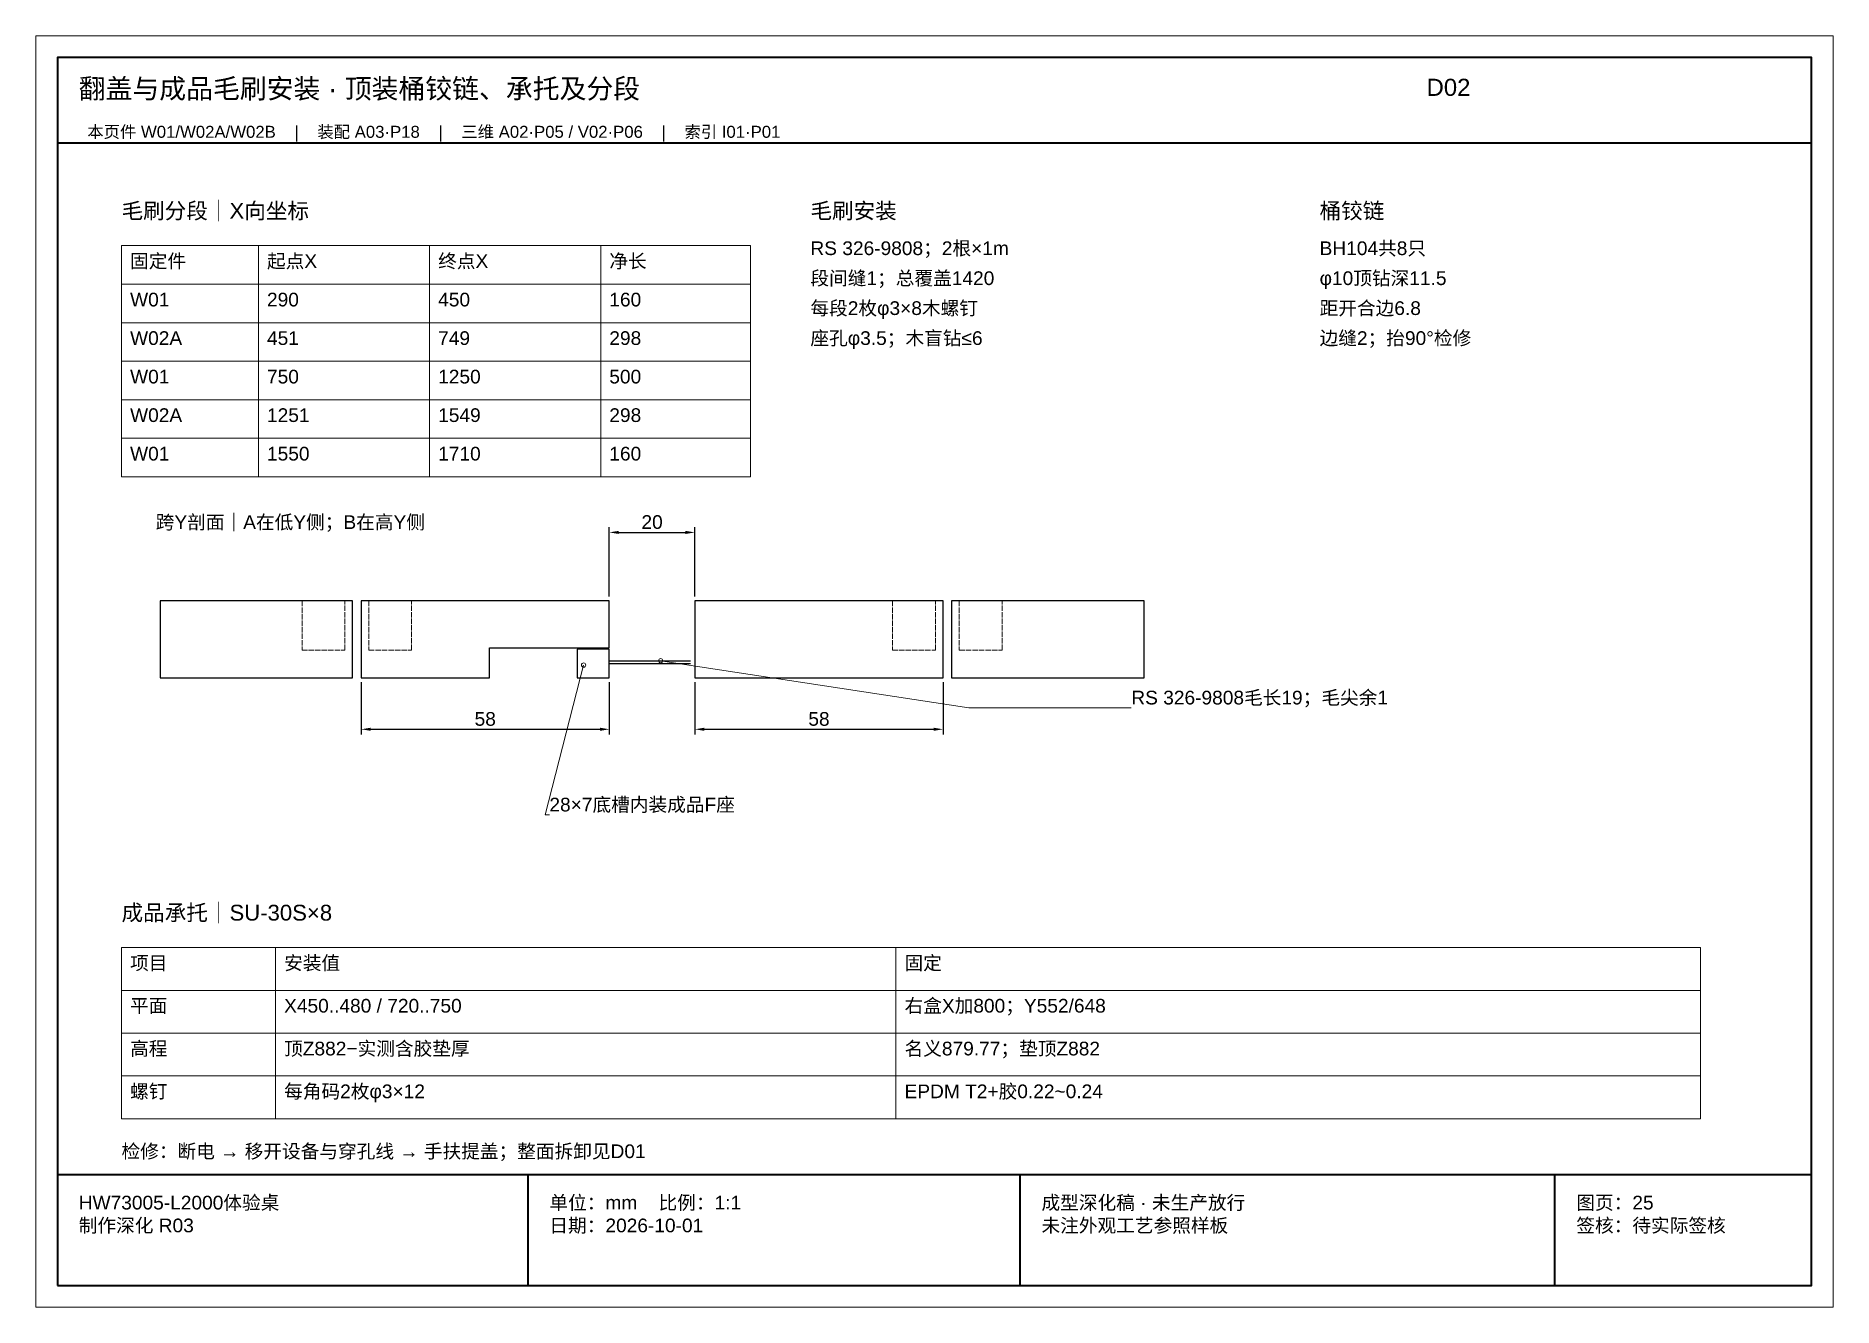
# Paper-space layout 'D02' of a CAD drawing. Header units: millimetres. Extents: x 0 to 420, y 0 to 297.
# The model-space entities are those that its viewports show. They can reach past a viewport. Long polylines and large blocks are cut down to what shows.
import ezdxf

# ---------------------------------------------------------------- set-up
doc = ezdxf.new("R2010")
doc.units = ezdxf.units.MM
doc.linetypes.add('DASHED', pattern=[1.524, 1.27, -0.254])
for name, color, linetype, lineweight in [('DIM', 7, 'Continuous', 13), ('FRAME', 7, 'Continuous', 35), ('HIDDEN', 8, 'DASHED', 13), ('NOTE', 7, 'Continuous', 18), ('OUTLINE', 7, 'Continuous', 25)]:
    doc.layers.add(name, color=color, linetype=linetype, lineweight=lineweight)
doc.styles.add('CN', font='Arial Unicode.ttf')
doc.dimstyles.new('D1_A3', dxfattribs={"dimtxt": 3.2, "dimasz": 2.2, "dimexe": 1.2, "dimexo": 1, "dimgap": 0.8, "dimtad": 1, "dimdsep": 46, "dimtxsty": 'CN', "dimcen": 2.5, "dimclrd": 7, "dimclre": 7, "dimclrt": 7, "dimazin": 3, "dimtfac": 1, "dimtmove": 0, "dimatfit": 3})

msp = doc.modelspace()

# ---------------------------------------------------------------- linework, layer by layer
at = {"layer": 'DIM'}
for points in [[(108020, 239), (108052, 239), (108052, 248), (108020, 248)], [(108052, 239), (108092, 239), (108092, 248), (108052, 248)], [(108092, 239), (108132, 239), (108132, 248), (108092, 248)], [(108132, 239), (108167, 239), (108167, 248), (108132, 248)], [(108020, 230), (108052, 230), (108052, 239), (108020, 239)], [(108052, 230), (108092, 230), (108092, 239), (108052, 239)], [(108092, 230), (108132, 230), (108132, 239), (108092, 239)], [(108132, 230), (108167, 230), (108167, 239), (108132, 239)], [(108020, 221), (108052, 221), (108052, 230), (108020, 230)], [(108052, 221), (108092, 221), (108092, 230), (108052, 230)], [(108092, 221), (108132, 221), (108132, 230), (108092, 230)], [(108132, 221), (108167, 221), (108167, 230), (108132, 230)], [(108020, 212), (108052, 212), (108052, 221), (108020, 221)], [(108052, 212), (108092, 212), (108092, 221), (108052, 221)], [(108092, 212), (108132, 212), (108132, 221), (108092, 221)], [(108132, 212), (108167, 212), (108167, 221), (108132, 221)], [(108020, 203), (108052, 203), (108052, 212), (108020, 212)], [(108052, 203), (108092, 203), (108092, 212), (108052, 212)], [(108092, 203), (108132, 203), (108132, 212), (108092, 212)], [(108132, 203), (108167, 203), (108167, 212), (108132, 212)], [(108020, 194), (108052, 194), (108052, 203), (108020, 203)], [(108052, 194), (108092, 194), (108092, 203), (108052, 203)], [(108092, 194), (108132, 194), (108132, 203), (108092, 203)], [(108132, 194), (108167, 194), (108167, 203), (108132, 203)], [(108020, 74), (108056, 74), (108056, 84), (108020, 84)], [(108056, 74), (108201, 74), (108201, 84), (108056, 84)], [(108201, 74), (108389, 74), (108389, 84), (108201, 84)], [(108020, 64), (108056, 64), (108056, 74), (108020, 74)], [(108056, 64), (108201, 64), (108201, 74), (108056, 74)], [(108201, 64), (108389, 64), (108389, 74), (108201, 74)], [(108020, 54), (108056, 54), (108056, 64), (108020, 64)], [(108056, 54), (108201, 54), (108201, 64), (108056, 64)], [(108201, 54), (108389, 54), (108389, 64), (108201, 64)], [(108020, 44), (108056, 44), (108056, 54), (108020, 54)], [(108056, 44), (108201, 44), (108201, 54), (108056, 54)], [(108201, 44), (108389, 44), (108389, 54), (108201, 54)]]:
    msp.add_lwpolyline(points, close=True, dxfattribs=at)
for points in [[(108128, 150), (108119, 115), (108120, 115)], [(108146, 151), (108218, 140), (108256, 140)]]:
    msp.add_lwpolyline(points, dxfattribs=at)
for centre in [(108146, 151), (108128, 150)]:
    msp.add_circle(centre, 0.5, dxfattribs=at)
at = {"layer": 'FRAME'}
for p, q in [((108005, 272), (108415, 272)), ((108005, 31), (108415, 31)), ((108115, 5), (108115, 31)), ((108230, 5), (108230, 31)), ((108355, 5), (108355, 31))]:
    msp.add_line(p, q, dxfattribs=at)
msp.add_lwpolyline([(108005, 5), (108415, 5), (108415, 292), (108005, 292)], close=True, dxfattribs=at)
at = {"layer": 'HIDDEN'}
for points in [[(108062.2, 153.5), (108072.2, 153.5), (108072.2, 165), (108062.2, 165)], [(108077.8, 153.5), (108087.8, 153.5), (108087.8, 165), (108077.8, 165)], [(108200.2, 153.5), (108210.2, 153.5), (108210.2, 165), (108200.2, 165)], [(108215.8, 153.5), (108225.8, 153.5), (108225.8, 165), (108215.8, 165)]]:
    msp.add_lwpolyline(points, close=True, dxfattribs=at)
at = {"layer": 'OUTLINE'}
for p, q in [((108134, 151), (108153, 151)), ((108134, 150.35), (108153, 150.35))]:
    msp.add_line(p, q, dxfattribs=at)
for points in [[(108029, 147), (108074, 147), (108074, 165), (108029, 165)], [(108076, 147), (108106, 147), (108106, 154), (108134, 154), (108134, 165), (108076, 165)], [(108154, 147), (108212, 147), (108212, 165), (108154, 165)], [(108214, 147), (108259, 147), (108259, 165), (108214, 165)], [(108126.5, 147), (108134, 147), (108134, 153.7), (108126.5, 153.7)]]:
    msp.add_lwpolyline(points, close=True, dxfattribs=at)

# ---------------------------------------------------------------- texts
at = {"layer": 'NOTE', "attachment_point": 1, "style": 'CN'}
for s, insert, char_height, width in [('翻盖与成品毛刷安装 · 顶装桶铰链、承托及分段', (108010, 287), 4.6, 310), ('D02', (108325, 287), 4, 90), ('本页件 W01/W02A/W02B    |    装配 A03·P18    |    三维 A02·P05 / V02·P06    |    索引 I01·P01', (108012, 276), 2.8, 396), ('毛刷分段｜X向坐标', (108020, 258), 3.7, 147), ('毛刷安装', (108181, 258), 3.7, 104), ('桶铰链', (108300, 258), 3.7, 106), ('RS 326-9808；2根×1m', (108181, 249), 3.2, 104), ('BH104共8只', (108300, 249), 3.2, 106), ('固定件', (108022, 246), 3.2, 28), ('起点X', (108054, 246), 3.2, 36), ('终点X', (108094, 246), 3.2, 36), ('净长', (108134, 246), 3.2, 31), ('段间缝1；总覆盖1420', (108181, 242), 3.2, 104), ('φ10顶钻深11.5', (108300, 242), 3.2, 106), ('W01', (108022, 237), 3.2, 28), ('290', (108054, 237), 3.2, 36), ('450', (108094, 237), 3.2, 36), ('160', (108134, 237), 3.2, 31), ('每段2枚φ3×8木螺钉', (108181, 235), 3.2, 104), ('距开合边6.8', (108300, 235), 3.2, 106), ('W02A', (108022, 228), 3.2, 28), ('451', (108054, 228), 3.2, 36), ('749', (108094, 228), 3.2, 36), ('298', (108134, 228), 3.2, 31), ('座孔φ3.5；木盲钻≤6', (108181, 228), 3.2, 104), ('边缝2；抬90°检修', (108300, 228), 3.2, 106), ('W01', (108022, 219), 3.2, 28), ('750', (108054, 219), 3.2, 36), ('1250', (108094, 219), 3.2, 36), ('500', (108134, 219), 3.2, 31), ('W02A', (108022, 210), 3.2, 28), ('1251', (108054, 210), 3.2, 36), ('1549', (108094, 210), 3.2, 36), ('298', (108134, 210), 3.2, 31), ('W01', (108022, 201), 3.2, 28), ('1550', (108054, 201), 3.2, 36), ('1710', (108094, 201), 3.2, 36), ('160', (108134, 201), 3.2, 31), ('跨Y剖面｜A在低Y侧；B在高Y侧', (108028, 185), 3.2, 270), ('RS 326-9808毛长19；毛尖余1', (108256, 144), 3.2, 90), ('28×7底槽内装成品F座', (108120, 119), 3.2, 90), ('成品承托｜SU-30S×8', (108020, 94), 3.7, 369), ('项目', (108022, 82), 3.2, 32), ('安装值', (108058, 82), 3.2, 141), ('固定', (108203, 82), 3.2, 184), ('平面', (108022, 72), 3.2, 32), ('X450..480 / 720..750', (108058, 72), 3.2, 141), ('右盒X加800；Y552/648', (108203, 72), 3.2, 184), ('高程', (108022, 62), 3.2, 32), ('顶Z882−实测含胶垫厚', (108058, 62), 3.2, 141), ('名义879.77；垫顶Z882', (108203, 62), 3.2, 184), ('螺钉', (108022, 52), 3.2, 32), ('每角码2枚φ3×12', (108058, 52), 3.2, 141), ('EPDM T2+胶0.22~0.24', (108203, 52), 3.2, 184), ('检修：断电 → 移开设备与穿孔线 → 手扶提盖；整面拆卸见D01', (108020, 38), 3.2, 382), ('HW73005-L2000体验桌\\P制作深化 R03', (108010, 26), 3.2, 100), ('单位：mm    比例：1:1\\P日期：2026-10-01', (108120, 26), 3.2, 105), ('成型深化稿 · 未生产放行\\P未注外观工艺参照样板', (108235, 26), 3.2, 115), ('图页：25\\P签核：待实际签核', (108360, 26), 3.2, 55)]:
    msp.add_mtext(s, dxfattribs=dict(at, insert=insert, char_height=char_height, width=width))

# ---------------------------------------------------------------- dimensions: what is measured, and where the dimension line sits
at = {"layer": 'DIM'}
for base, p1, p2 in [((108134, 181), (108134, 165), (108154, 165)), ((108076, 135), (108076, 147), (108134, 147)), ((108154, 135), (108154, 147), (108212, 147))]:
    msp.add_linear_dim(base=base, p1=p1, p2=p2, dimstyle='D1_A3', dxfattribs=at).render()

psp = doc.layouts.new('D02')

# ---------------------------------------------------------------- viewports
at = {"layer": 'Defpoints'}
psp.add_viewport(center=(210, 148.5), size=(420, 297), view_center_point=(108210, 148.5), view_height=297, dxfattribs=at)

doc.saveas('drawing.dxf')
